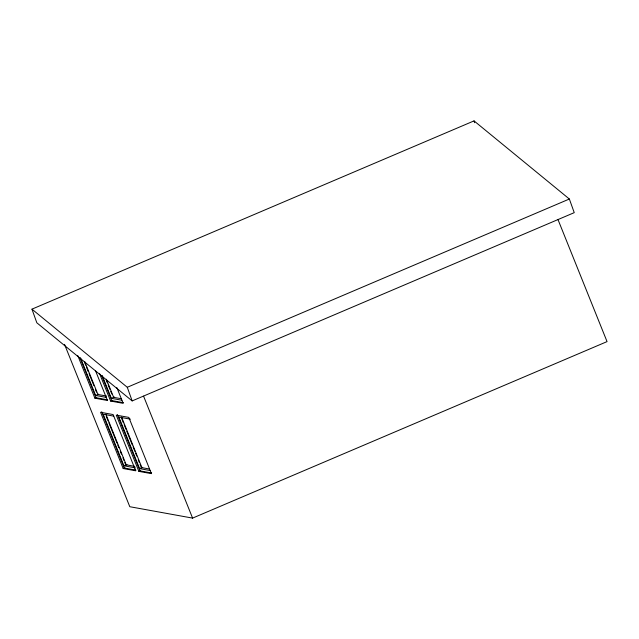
<?xml version="1.0" encoding="UTF-8"?>
<svg xmlns="http://www.w3.org/2000/svg" width="639" height="639" viewBox="0 0 639 639"><rect width="100%" height="100%" fill="white"/><g stroke="black" fill="none" stroke-linecap="round" stroke-linejoin="round"><path stroke-width="0.96" d="M31.95 309.156L474.034 120.891L569.357 199.017L574.237 212.651L132.153 400.917L36.83 322.791L31.95 309.156L127.281 387.282L132.153 400.917M80.57 357.992L95.642 395.469L98.71 394.167M77.79 355.619L94.907 398.209L96.633 397.474M127.281 387.282L569.357 199.017M102.24 375.684L111.338 398.321L114.413 397.011M99.484 373.376L110.611 401.06L112.336 400.326M113.734 416.133L103.175 414.224L123.902 465.783L126.977 464.473M123.175 468.523L135.732 470.799L113.119 414.551L100.563 412.275L123.175 468.523L124.901 467.788M130.388 419.16L118.878 417.067L139.606 468.627L142.673 467.325M138.871 471.366L151.435 473.643L128.822 417.395L116.258 415.118L138.871 471.366L140.596 470.631M64.531 344.373L129.797 506.719L192.595 518.109L607.05 341.609L558.031 219.672M106.577 396.06L97.943 394.495L84.715 361.586M121.322 398.728L113.646 397.338L106.362 379.231M95.642 395.469L106.194 397.386M111.338 398.321L121.897 400.23M107.656 399.822L96.058 397.722L80.051 357.912M123.351 402.674L111.761 400.565L101.745 375.66M94.907 398.209L107.472 400.485L95.435 370.556M110.611 401.06L123.167 403.337L116.857 387.625M134.845 466.366L126.21 464.801L105.85 414.16M149.582 469.042L141.906 467.644L121.554 417.011M123.902 465.783L135.42 467.868M139.606 468.627L150.157 470.544M135.915 470.136L124.325 468.028L101.713 411.78M151.619 472.98L140.021 470.879L117.408 414.631M143.575 396.172L192.595 518.109M106.274 380.213L107.384 382.977M108.127 384.822L109.98 389.439M110.723 391.284L111.833 394.055M121.57 418.257L123.423 422.874M124.166 424.711L126.019 429.328M126.754 431.165L132.321 445M133.056 446.845L134.909 451.454M135.652 453.299L136.762 456.062M138.248 459.753L139.358 462.524M140.101 464.361L141.586 468.052M84.588 362.481L85.706 365.26M86.449 367.113L88.31 371.746M89.053 373.591L93.893 385.629M95.387 389.335L96.497 392.114M106.242 416.332L108.095 420.949M108.83 422.786L116.985 443.075M117.728 444.92L118.838 447.683M120.324 451.374L121.434 454.137M122.92 457.828L124.03 460.599M124.773 462.436L125.883 465.208M474.034 120.891L474.681 122.712"/></g></svg>
